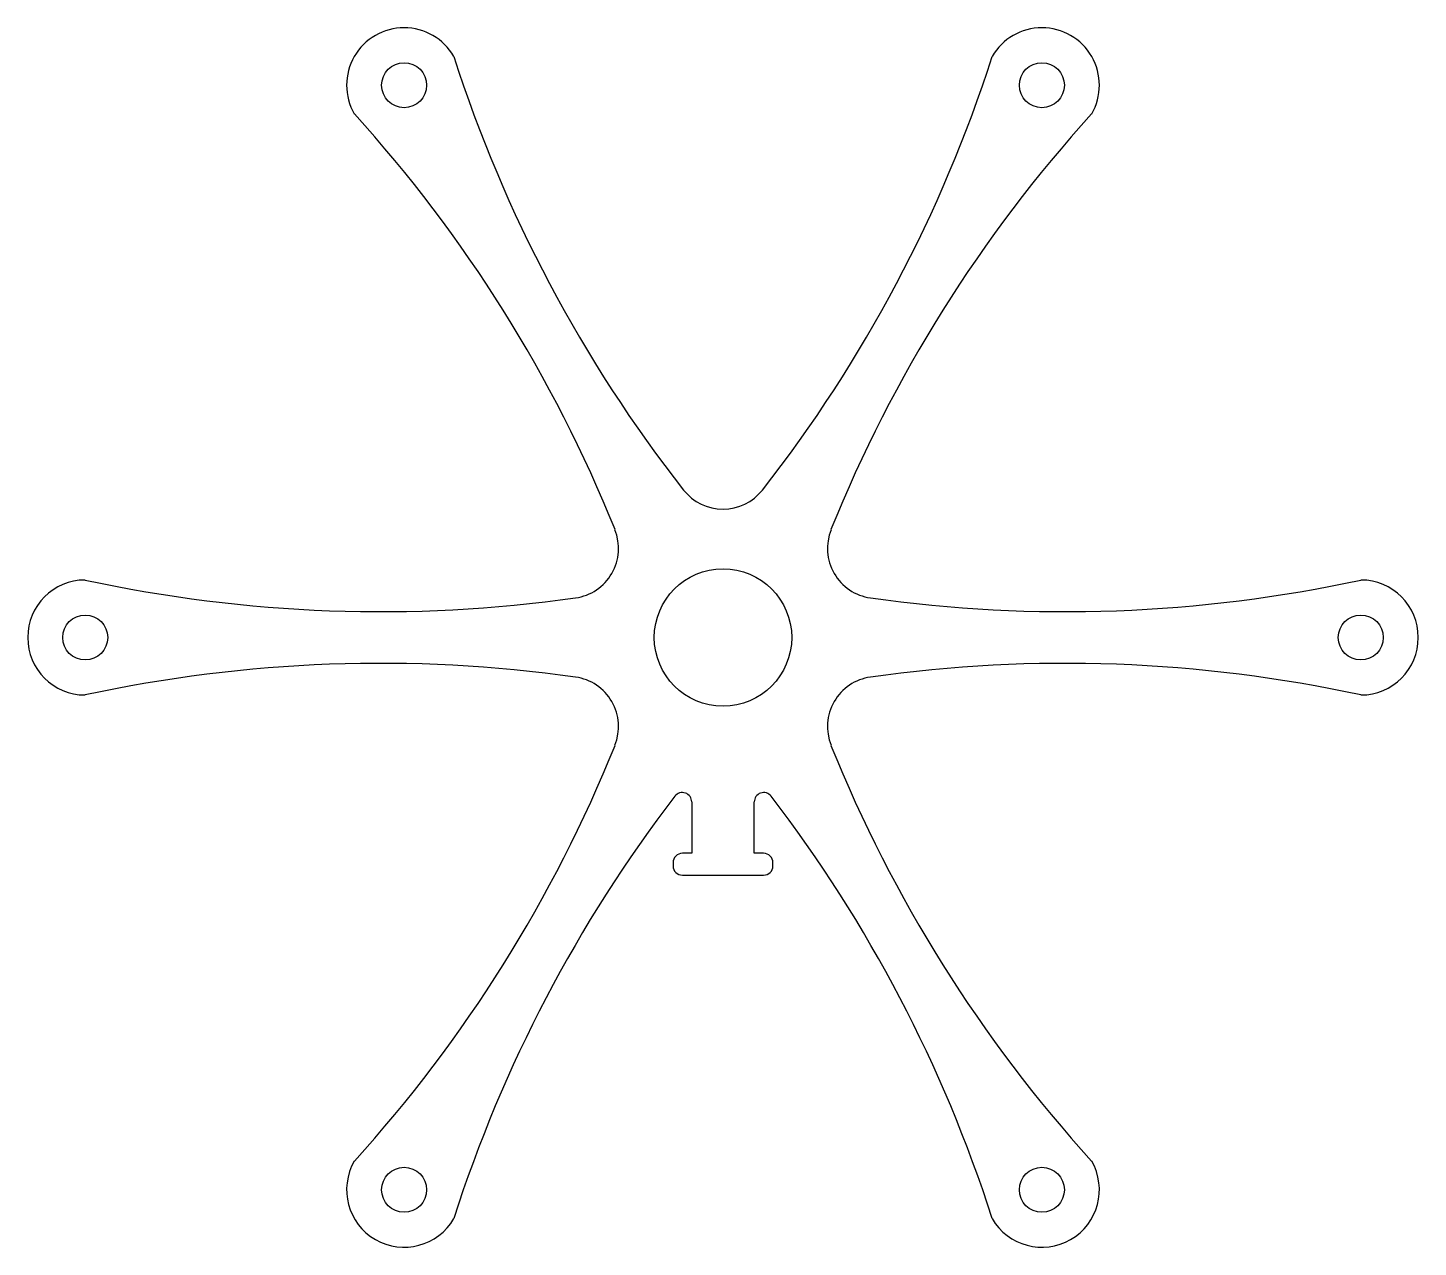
# Model space of a CAD drawing. Extents: x -56 to 56, y -49 to 49.
import ezdxf

# ---------------------------------------------------------------- set-up
doc = ezdxf.new("R2010")
doc.units = 0
doc.layers.get('0').update_dxf_attribs({"linetype": 'CONTINUOUS'})

msp = doc.modelspace()

# ---------------------------------------------------------------- linework, layer by layer
at = {"color": 7, "linetype": 'CONTINUOUS'}
for p, q in [((-2.5, -13.16), (-2.5, -17.27)), ((2.5, -17.27), (2.5, -13.16)), ((-2.5, -17.27), (-3.25, -17.27)), ((3.25, -17.27), (2.5, -17.27)), ((-4, -18.02), (-4, -18.27)), ((4, -18.27), (4, -18.02)), ((-3.25, -19.02), (3.25, -19.02))]:
    msp.add_line(p, q, dxfattribs=at)
for centre, radius in [((-25.52, 44.2), 1.8), ((25.52, 44.2), 1.8), ((0, 0), 5.5), ((-51.04, 0), 1.8), ((51.04, 0), 1.8), ((-25.52, -44.2), 1.8), ((25.52, -44.2), 1.8)]:
    msp.add_circle(centre, radius, dxfattribs=at)
for centre, radius, start, end in [((-25.52, 44.2), 4.6, 30, 210), ((25.52, 44.2), 4.6, 330, 150), ((84.64, 80.55), 111.51, 197.7832, 218.0665), ((-84.64, 80.55), 111.51, 321.9335, 342.2168), ((-112.08, -33.02), 111.51, 21.9335, 42.2168), ((112.08, -33.02), 111.51, 137.7832, 158.0665), ((0, 14.27), 4, 218.0665, 321.9335), ((-12.36, 7.13), 4, 278.0665, 21.9335), ((12.36, 7.13), 4, 158.0665, 261.9335), ((-51.04, 0), 4.6, 90, 270), ((-27.44, 113.58), 111.51, 257.7832, 278.0665), ((27.44, 113.58), 111.51, 261.9335, 282.2168), ((51.04, 0), 4.6, 270, 90), ((-27.44, -113.58), 111.51, 81.9335, 102.2168), ((27.44, -113.58), 111.51, 77.7832, 98.0665), ((-12.36, -7.13), 4, 338.0665, 81.9335), ((12.36, -7.13), 4, 98.0665, 201.9335), ((-112.08, 33.02), 111.51, 317.7832, 338.0665), ((112.08, 33.02), 111.51, 201.9335, 222.2168), ((84.64, -80.55), 111.51, 142.5173, 162.2168), ((-3.25, -13.16), 0.75, 0, 142.5173), ((3.25, -13.16), 0.75, 37.4827, 180), ((-84.64, -80.55), 111.51, 17.7832, 37.4827), ((-3.25, -18.02), 0.75, 90, 180), ((3.25, -18.02), 0.75, 0, 90), ((-3.25, -18.27), 0.75, 180, 270), ((3.25, -18.27), 0.75, 270, 0), ((-25.52, -44.2), 4.6, 150, 330), ((25.52, -44.2), 4.6, 210, 30)]:
    msp.add_arc(centre, radius, start, end, dxfattribs=at)

doc.saveas('drawing.dxf')
